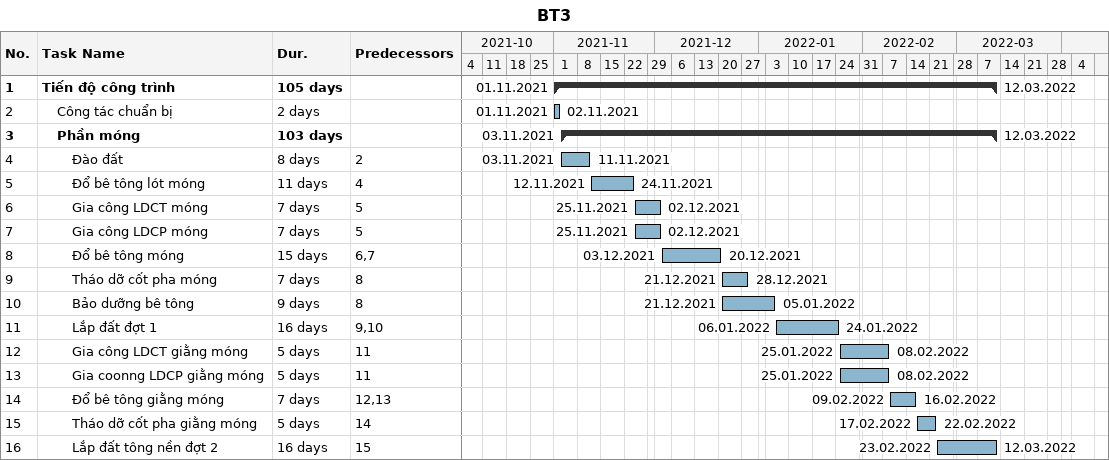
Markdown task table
BT3

| ID | Level | Task | Duration | Start | Finish | Predecessors |
|---|---|---|---|---|---|---|
| 1 | 1 | **Tiến độ công trình** | 105d | 2021-11-01 | 2022-03-12 |  |
| 2 | 2 | Công tác chuẩn bị | 2d | 2021-11-01 | 2021-11-02 |  |
| 3 | 2 | **Phần móng** | 103d | 2021-11-03 | 2022-03-12 |  |
| 4 | 3 | Đào đất | 8d | 2021-11-03 | 2021-11-11 | 2 |
| 5 | 3 | Đổ bê tông lót móng | 11d | 2021-11-12 | 2021-11-24 | 4 |
| 6 | 3 | Gia công LDCT móng | 7d | 2021-11-25 | 2021-12-02 | 5 |
| 7 | 3 | Gia công LDCP móng | 7d | 2021-11-25 | 2021-12-02 | 5 |
| 8 | 3 | Đổ bê tông móng | 15d | 2021-12-03 | 2021-12-20 | 6, 7 |
| 9 | 3 | Tháo dỡ cốt pha móng | 7d | 2021-12-21 | 2021-12-28 | 8 |
| 10 | 3 | Bảo dưỡng bê tông | 9d | 2021-12-21 | 2022-01-05 | 8 |
| 11 | 3 | Lắp đất đợt 1 | 16d | 2022-01-06 | 2022-01-24 | 9, 10 |
| 12 | 3 | Gia công LDCT giằng móng | 5d | 2022-01-25 | 2022-02-08 | 11 |
| 13 | 3 | Gia coonng LDCP giằng móng | 5d | 2022-01-25 | 2022-02-08 | 11 |
| 14 | 3 | Đổ bê tông giằng móng | 7d | 2022-02-09 | 2022-02-16 | 12, 13 |
| 15 | 3 | Tháo dỡ cốt pha giằng móng | 5d | 2022-02-17 | 2022-02-22 | 14 |
| 16 | 3 | Lắp đất tông nền đợt 2 | 16d | 2022-02-23 | 2022-03-12 | 15 |
